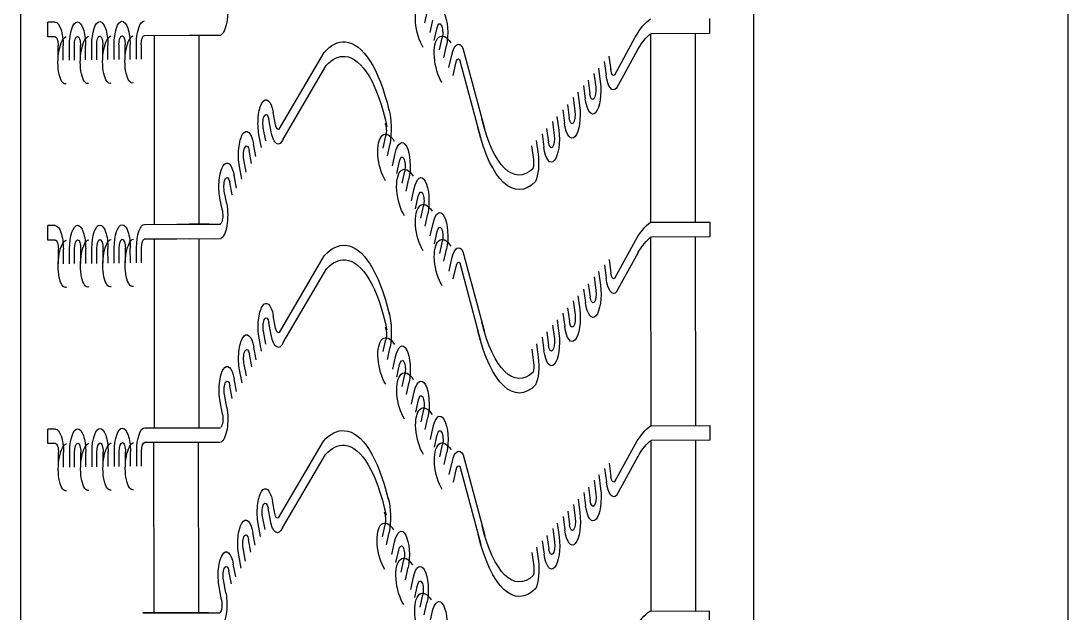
# Model space of a CAD drawing. Header units: inches. Extents: x -26985 to 86262, y -10753 to 149570.
# Drawn here: x -4088.6 to -3688.6, y 114421.8 to 114648.1 of the extents above; entities that cross this region are included whole.
import ezdxf

# ---------------------------------------------------------------- set-up
doc = ezdxf.new("R2010")
doc.units = ezdxf.units.IN
doc.header["$MEASUREMENT"] = 0
doc.layers.add('JYKC', color=4, linetype='Continuous')
doc.layers.add('JYKC-YM', color=4, linetype='Continuous')

# ---------------------------------------------------------------- blocks, each defined once
blk = doc.blocks.new('31452346')
at = {"layer": 'JYKC', "color": 132}
for p, q in [((65448.21, -51800.27), (61908.21, -51800.27)), ((65448.21, -52080.27), (61908.21, -52080.27))]:
    blk.add_line(p, q, dxfattribs=at)
at = {"layer": 'JYKC', "color": 136, "ltscale": 0.5}
for p, q in [((64991.64, -51817.06), (64986.09, -51817.06)), ((64991.73, -51839.57), (64991.64, -51817.06)), ((65069.39, -51817), (65063.84, -51817)), ((65063.93, -51839.74), (65063.84, -51817)), ((65069.48, -51839.51), (65069.39, -51817)), ((65147.14, -51816.94), (65141.59, -51816.95)), ((65141.68, -51839.69), (65141.59, -51816.95)), ((65147.23, -51839.45), (65147.14, -51816.94)), ((65217.99, -51817.29), (65212.44, -51817.29)), ((65212.53, -51840.04), (65212.44, -51817.29)), ((64991.67, -51822.74), (65063.86, -51822.69)), ((65069.42, -51822.68), (65141.61, -51822.63)), ((65147.17, -51822.63), (65212.46, -51822.58)), ((64991.91, -51839.8), (65063.93, -51839.74)), ((65069.66, -51839.74), (65141.68, -51839.69)), ((65147.41, -51839.68), (65212.53, -51839.63)), ((65007.56, -51853.46), (64993.13, -51845.61)), ((65012.76, -51852.78), (64997.83, -51844.6)), ((65085.31, -51853.4), (65070.88, -51845.55)), ((65090.51, -51852.73), (65075.58, -51844.54)), ((65163.06, -51853.34), (65148.63, -51845.49)), ((65168.26, -51852.67), (65153.33, -51844.48)), ((65000.44, -51855.69), (65005.6, -51854.99)), ((65078.19, -51855.63), (65083.35, -51854.93)), ((65155.94, -51855.57), (65161.1, -51854.88)), ((65002.47, -51857.45), (65007.63, -51856.76)), ((65005.01, -51859.65), (65010.25, -51858.95)), ((65080.22, -51857.39), (65085.38, -51856.7)), ((65082.76, -51859.6), (65088, -51858.89)), ((65157.97, -51857.33), (65163.13, -51856.64)), ((65160.51, -51859.54), (65165.75, -51858.83)), ((65007.04, -51861.42), (65012.28, -51860.71)), ((65009.66, -51863.61), (65014.82, -51862.92)), ((65084.79, -51861.36), (65090.03, -51860.66)), ((65087.41, -51863.55), (65092.57, -51862.86)), ((65162.54, -51861.3), (65167.78, -51860.6)), ((65165.16, -51863.49), (65170.32, -51862.8)), ((65011.69, -51865.37), (65016.85, -51864.68)), ((65014.23, -51867.58), (65019.47, -51866.87)), ((65089.44, -51865.32), (65094.6, -51864.62)), ((65091.98, -51867.52), (65097.22, -51866.82)), ((65167.19, -51865.26), (65172.35, -51864.56)), ((65169.73, -51867.46), (65174.97, -51866.76)), ((65016.26, -51869.34), (65021.5, -51868.64)), ((65018.87, -51871.53), (65024.03, -51870.84)), ((65094.01, -51869.28), (65099.25, -51868.58)), ((65096.62, -51871.48), (65101.78, -51870.78)), ((65171.76, -51869.22), (65177, -51868.52)), ((65174.38, -51871.42), (65179.53, -51870.73)), ((65020.91, -51873.3), (65026.06, -51872.61)), ((65023.44, -51875.5), (65028.68, -51874.8)), ((65098.66, -51873.24), (65103.81, -51872.55)), ((65101.19, -51875.44), (65106.43, -51874.74)), ((65176.41, -51873.18), (65181.57, -51872.49)), ((65178.94, -51875.39), (65184.18, -51874.68)), ((65025.47, -51877.27), (65030.71, -51876.56)), ((65028.09, -51879.46), (65033.25, -51878.77)), ((65103.22, -51877.21), (65108.46, -51876.5)), ((65105.84, -51879.4), (65111, -51878.71)), ((65180.97, -51877.15), (65186.21, -51876.45)), ((65183.59, -51879.34), (65188.75, -51878.65)), ((65030.12, -51881.22), (65035.28, -51880.53)), ((65032.66, -51883.43), (65037.9, -51882.72)), ((65107.87, -51881.16), (65113.03, -51880.47)), ((65110.41, -51883.37), (65115.65, -51882.66)), ((65185.62, -51881.11), (65190.78, -51880.41)), ((65188.16, -51883.31), (65193.4, -51882.61)), ((65034.69, -51885.19), (65039.93, -51884.49)), ((65112.44, -51885.13), (65117.68, -51884.43)), ((65190.19, -51885.07), (65195.43, -51884.37)), ((64997.33, -51911.47), (65028.09, -51903.24)), ((65075.08, -51911.41), (65105.84, -51903.18)), ((65152.83, -51911.35), (65183.59, -51903.12)), ((65001.68, -51912.71), (65031.52, -51904.73)), ((65079.43, -51912.65), (65109.27, -51904.67)), ((65157.18, -51912.59), (65187.02, -51904.62)), ((65004.8, -51916.76), (65000.06, -51915.72)), ((65007.8, -51915.16), (65003.06, -51914.12)), ((65082.55, -51916.7), (65077.81, -51915.66)), ((65085.55, -51915.1), (65080.81, -51914.07)), ((65160.3, -51916.64), (65155.56, -51915.6)), ((65163.3, -51915.04), (65158.56, -51914.01)), ((64998.06, -51920.35), (64993.39, -51919.33)), ((65001.06, -51918.75), (64996.39, -51917.73)), ((65075.81, -51920.29), (65071.15, -51919.27)), ((65078.81, -51918.69), (65074.14, -51917.67)), ((65153.56, -51920.23), (65148.9, -51919.21)), ((65156.56, -51918.64), (65151.89, -51917.62)), ((64991.4, -51923.96), (64986.66, -51922.92)), ((64994.39, -51922.36), (64989.65, -51921.33)), ((65069.15, -51923.9), (65064.41, -51922.86)), ((65072.14, -51922.3), (65067.4, -51921.27)), ((65146.9, -51923.84), (65142.16, -51922.81)), ((65149.89, -51922.24), (65145.15, -51921.21)), ((65217.75, -51924.19), (65213.01, -51923.15)), ((64987.65, -51925.95), (64982.99, -51924.93)), ((65062.41, -51927.49), (65057.74, -51926.47)), ((65065.4, -51925.89), (65060.74, -51924.88)), ((65140.16, -51927.43), (65135.49, -51926.41)), ((65143.15, -51925.84), (65138.49, -51924.82)), ((65211.01, -51927.78), (65206.34, -51926.76)), ((65214, -51926.19), (65209.34, -51925.17)), ((65055.74, -51931.1), (65051, -51930.07)), ((65058.74, -51929.5), (65054, -51928.47)), ((65133.49, -51931.04), (65128.75, -51930.01)), ((65136.49, -51929.45), (65131.75, -51928.41)), ((65204.34, -51931.39), (65199.6, -51930.36)), ((65207.34, -51929.79), (65202.6, -51928.76)), ((65045.33, -51936.7), (65040.59, -51935.67)), ((65049, -51934.69), (65044.34, -51933.67)), ((65052, -51933.1), (65047.33, -51932.08)), ((65123.08, -51936.65), (65118.34, -51935.61)), ((65126.75, -51934.63), (65122.09, -51933.62)), ((65129.75, -51933.04), (65125.08, -51932.02)), ((65193.93, -51937), (65189.19, -51935.96)), ((65197.6, -51934.98), (65192.94, -51933.96)), ((65200.6, -51933.39), (65195.93, -51932.37)), ((65038.59, -51940.3), (65033.93, -51939.28)), ((65042.34, -51938.3), (65037.6, -51937.27)), ((65116.34, -51940.24), (65111.68, -51939.22)), ((65120.09, -51938.24), (65115.35, -51937.21)), ((65187.19, -51940.59), (65182.53, -51939.57)), ((65190.94, -51938.59), (65186.2, -51937.56)), ((65035.6, -51941.89), (65030.93, -51940.87)), ((65113.35, -51941.84), (65108.68, -51940.82)), ((65184.2, -51942.18), (65179.53, -51941.17)), ((65032.15, -51980.11), (65004.03, -51963.63)), ((65109.9, -51980.05), (65081.78, -51963.57)), ((65180.75, -51980.4), (65152.63, -51963.92)), ((65028.28, -51981.61), (64999, -51964.45)), ((65106.04, -51981.56), (65076.75, -51964.39)), ((65176.89, -51981.91), (65147.6, -51964.74)), ((65026.66, -51983.03), (65021.8, -51983.94)), ((65104.41, -51982.97), (65099.55, -51983.88)), ((65175.26, -51983.32), (65170.4, -51984.23)), ((65029.33, -51984.69), (65024.47, -51985.6)), ((65032.74, -51986.75), (65027.8, -51987.68)), ((65107.08, -51984.63), (65102.22, -51985.54)), ((65110.49, -51986.69), (65105.55, -51987.62)), ((65177.93, -51984.98), (65173.07, -51985.89)), ((65181.34, -51987.04), (65176.4, -51987.97)), ((65035.41, -51988.41), (65030.47, -51989.34)), ((65038.75, -51990.49), (65033.89, -51991.4)), ((65113.16, -51988.35), (65108.22, -51989.28)), ((65116.5, -51990.43), (65111.64, -51991.34)), ((65184.01, -51988.7), (65179.07, -51989.63)), ((65187.35, -51990.78), (65182.49, -51991.69)), ((65041.42, -51992.15), (65036.55, -51993.06)), ((65044.83, -51994.21), (65039.89, -51995.14)), ((65047.5, -51995.87), (65042.56, -51996.8)), ((65119.17, -51992.09), (65114.3, -51993)), ((65122.58, -51994.15), (65117.64, -51995.08)), ((65125.25, -51995.81), (65120.31, -51996.74)), ((65190.02, -51992.44), (65185.16, -51993.35)), ((65193.43, -51994.5), (65188.49, -51995.43)), ((65050.83, -51997.95), (65045.97, -51998.86)), ((65053.5, -51999.61), (65048.64, -52000.52)), ((65128.58, -51997.89), (65123.72, -51998.8)), ((65131.25, -51999.55), (65126.39, -52000.46)), ((65196.1, -51996.16), (65191.16, -51997.09)), ((65199.43, -51998.24), (65194.57, -51999.15)), ((65202.1, -51999.9), (65197.24, -52000.81)), ((64992.45, -52016.04), (64992.4, -52003.96)), ((65056.92, -52001.67), (65051.98, -52002.6)), ((65059.58, -52003.33), (65054.65, -52004.26)), ((65064.67, -52020.73), (65064.6, -52004)), ((65070.22, -52020.72), (65070.15, -52003.9)), ((65134.67, -52001.61), (65129.73, -52002.54)), ((65137.33, -52003.28), (65132.4, -52004.2)), ((65205.52, -52001.96), (65200.58, -52002.89)), ((65208.19, -52003.63), (65203.25, -52004.55)), ((64992.45, -52016.04), (64992.41, -52006.39)), ((65070.2, -52015.99), (65070.16, -52006.33)), ((65142.47, -52032.99), (65142.44, -52004.01)), ((65148.02, -52032.98), (65147.99, -52004.01)), ((65213.25, -52033.72), (65213.2, -52004.29)), ((65064.62, -52008.37), (65064.65, -52015.99)), ((65213.22, -52008.66), (65213.25, -52033.72)), ((65064.63, -52012.2), (64992.44, -52012.25)), ((64992.52, -52033.1), (64992.44, -52012.25)), ((65142.45, -52012.14), (65070.19, -52012.2)), ((65148, -52012.54), (65213.22, -52012.49)), ((65064.72, -52033.05), (65064.67, -52020.73)), ((65070.27, -52033.04), (65070.22, -52020.72)), ((65064.7, -52029.26), (64992.51, -52029.31)), ((65142.46, -52029.2), (65070.26, -52029.25)), ((65148.02, -52029.6), (65213.24, -52029.55)), ((65001.63, -52034.28), (64996, -52034.28)), ((65079.38, -52034.22), (65073.75, -52034.22)), ((65157.13, -52034.16), (65151.5, -52034.17)), ((65001.64, -52036.17), (64996.01, -52036.18)), ((65001.65, -52038.54), (64996.1, -52038.55)), ((65079.39, -52036.12), (65073.76, -52036.12)), ((65079.4, -52038.48), (65073.85, -52038.49)), ((65157.14, -52036.06), (65151.51, -52036.06)), ((65157.15, -52038.43), (65151.6, -52038.43)), ((65001.65, -52040.44), (64996.11, -52040.44)), ((65001.75, -52042.81), (64996.12, -52042.81)), ((65079.4, -52040.38), (65073.86, -52040.38)), ((65079.5, -52042.75), (65073.87, -52042.75)), ((65157.15, -52040.32), (65151.61, -52040.33)), ((65157.25, -52042.69), (65151.62, -52042.69)), ((65001.76, -52044.7), (64996.13, -52044.71)), ((65001.77, -52047.07), (64996.22, -52047.07)), ((65079.51, -52044.64), (65073.88, -52044.65)), ((65079.52, -52047.01), (65073.97, -52047.02)), ((65157.26, -52044.59), (65151.63, -52044.59)), ((65157.27, -52046.95), (65151.72, -52046.96)), ((65001.77, -52048.97), (64996.23, -52048.97)), ((65001.87, -52051.33), (64996.24, -52051.34)), ((65079.53, -52048.91), (65073.98, -52048.91)), ((65079.62, -52051.28), (65073.99, -52051.28)), ((65157.28, -52048.85), (65151.73, -52048.85)), ((65157.37, -52051.22), (65151.74, -52051.22)), ((65001.88, -52053.23), (64996.25, -52053.23)), ((65001.89, -52055.6), (64996.35, -52055.6)), ((65079.63, -52053.17), (65074, -52053.18)), ((65079.64, -52055.54), (65074.1, -52055.54)), ((65157.38, -52053.11), (65151.75, -52053.12)), ((65157.39, -52055.48), (65151.85, -52055.49)), ((65001.9, -52057.49), (64996.35, -52057.5)), ((65001.99, -52059.86), (64996.36, -52059.87)), ((65079.65, -52057.44), (65074.1, -52057.44)), ((65079.74, -52059.8), (65074.11, -52059.81)), ((65157.4, -52057.38), (65151.85, -52057.38)), ((65157.49, -52059.75), (65151.86, -52059.75)), ((65002, -52061.76), (64996.37, -52061.76)), ((65079.75, -52061.7), (65074.12, -52061.7)), ((65157.5, -52061.64), (65151.87, -52061.65)), ((64987.46, -52067.22), (64987.47, -52070.06)), ((64993.01, -52067.21), (64993.02, -52070.06)), ((65002.01, -52064.13), (64996.47, -52064.13)), ((65002.02, -52066.02), (64996.48, -52066.03)), ((65065.21, -52067.16), (65065.22, -52070)), ((65070.76, -52067.15), (65070.77, -52070)), ((65079.76, -52064.07), (65074.22, -52064.07)), ((65079.77, -52065.96), (65074.23, -52065.97)), ((65142.96, -52067.1), (65142.97, -52069.94)), ((65148.51, -52067.1), (65148.52, -52069.94)), ((65157.51, -52064.01), (65151.97, -52064.01)), ((65157.52, -52065.91), (65151.98, -52065.91)), ((64993.02, -52070.06), (64987.47, -52070.06)), ((65070.77, -52070), (65065.22, -52070)), ((65148.52, -52069.94), (65142.97, -52069.94))]:
    blk.add_line(p, q, dxfattribs=at)
at = {"layer": 'JYKC', "color": 136, "ltscale": 0.5, "extrusion": (0, 0, -1)}
for centre, major_axis, ratio, start_param, end_param in [((65045.47, -51834.92), (60.98, 0.02), 0.341242, 2.602865, 2.905452), ((65045.47, -51834.92), (55.43, 0.02), 0.341242, 2.602865, 2.893909), ((65123.22, -51834.86), (60.98, 0.02), 0.341242, 2.602865, 2.905452), ((65123.22, -51834.86), (55.43, 0.02), 0.341242, 2.602865, 2.893909), ((65200.97, -51834.8), (60.98, 0.02), 0.341242, 2.602865, 2.905452), ((65200.97, -51834.8), (55.43, 0.02), 0.341242, 2.602865, 2.893909), ((65271.82, -51835.15), (60.98, 0.02), 0.341242, 2.602865, 2.905452), ((65004.33, -51853.89), (3.47, 0), 0.341242, -0.374162, 1.196634), ((65004.33, -51853.89), (9.02, 0), 0.341242, -0.374162, 1.196634), ((65082.08, -51853.83), (3.47, 0), 0.341242, -0.374162, 1.196634), ((65082.08, -51853.83), (9.02, 0), 0.341242, -0.374162, 1.196634), ((65159.83, -51853.77), (3.47, 0), 0.341242, -0.374162, 1.196634), ((65159.83, -51853.77), (9.02, 0), 0.341242, -0.374162, 1.196634), ((65013.55, -51861.82), (9.02, 0), 0.341242, 4.338227, 5.909023), ((65091.3, -51861.76), (9.02, 0), 0.341242, 4.338227, 5.909023), ((65169.05, -51861.7), (9.02, 0), 0.341242, 4.338227, 5.909023), ((65013.55, -51861.82), (3.47, 0), 0.341242, 4.338227, 5.909023), ((65013.55, -51861.82), (3.47, 0), 0.341242, -0.374162, 1.196634), ((65013.55, -51861.82), (9.02, 0), 0.341242, -0.374162, 1.196634), ((65091.3, -51861.76), (3.47, 0), 0.341242, 4.338227, 5.909023), ((65091.3, -51861.76), (3.47, 0), 0.341242, -0.374162, 1.196634), ((65091.3, -51861.76), (9.02, 0), 0.341242, -0.374162, 1.196634), ((65169.05, -51861.7), (3.47, 0), 0.341242, 4.338227, 5.909023), ((65169.05, -51861.7), (3.47, 0), 0.341242, -0.374162, 1.196634), ((65169.05, -51861.7), (9.02, 0), 0.341242, -0.374162, 1.196634), ((65022.77, -51869.74), (9.02, 0), 0.341242, 4.338227, 5.909023), ((65100.52, -51869.68), (9.02, 0), 0.341242, 4.338227, 5.909023), ((65178.27, -51869.62), (9.02, 0), 0.341242, 4.338227, 5.909023), ((65022.77, -51869.74), (3.47, 0), 0.341242, 4.338227, 5.909023), ((65022.77, -51869.74), (3.47, 0), 0.341242, -0.374162, 1.196634), ((65022.77, -51869.74), (9.02, 0), 0.341242, -0.374162, 1.196634), ((65100.52, -51869.68), (3.47, 0), 0.341242, 4.338227, 5.909023), ((65100.52, -51869.68), (3.47, 0), 0.341242, -0.374162, 1.196634), ((65100.52, -51869.68), (9.02, 0), 0.341242, -0.374162, 1.196634), ((65178.27, -51869.62), (3.47, 0), 0.341242, 4.338227, 5.909023), ((65178.27, -51869.62), (3.47, 0), 0.341242, -0.374162, 1.196634), ((65178.27, -51869.62), (9.02, 0), 0.341242, -0.374162, 1.196634), ((65031.98, -51877.66), (9.02, 0), 0.341242, 4.338227, 5.909023), ((65109.73, -51877.61), (9.02, 0), 0.341242, 4.338227, 5.909023), ((65187.48, -51877.55), (9.02, 0), 0.341242, 4.338227, 5.909023), ((65031.98, -51877.66), (3.47, 0), 0.341242, 4.338227, 5.909023), ((65031.98, -51877.66), (3.47, 0), 0.341242, -0.374162, 1.196634), ((65031.98, -51877.66), (9.02, 0), 0.341242, -0.374162, 1.196634), ((65109.73, -51877.61), (3.47, 0), 0.341242, 4.338227, 5.909023), ((65109.73, -51877.61), (3.47, 0), 0.341242, -0.374162, 1.196634), ((65109.73, -51877.61), (9.02, 0), 0.341242, -0.374162, 1.196634), ((65187.48, -51877.55), (3.47, 0), 0.341242, 4.338227, 5.909023), ((65187.48, -51877.55), (3.47, 0), 0.341242, -0.374162, 1.196634), ((65187.48, -51877.55), (9.02, 0), 0.341242, -0.374162, 1.196634), ((64994.72, -51890.02), (56.72, 0.02), 0.341242, -0.331304, 0.950863), ((65041.2, -51885.59), (9.02, 0), 0.341242, 4.338227, 5.626277), ((65072.47, -51889.96), (56.72, 0.02), 0.341242, -0.331304, 0.950863), ((65118.95, -51885.53), (9.02, 0), 0.341242, 4.338227, 5.626277), ((65150.22, -51889.9), (56.72, 0.02), 0.341242, -0.331304, 0.950863), ((65196.7, -51885.47), (9.02, 0), 0.341242, 4.338227, 5.626277), ((64994.72, -51890.02), (51.16, 0.02), 0.341242, -0.309511, 0.953198), ((65041.2, -51885.59), (3.47, 0), 0.341242, 4.338227, 5.416137), ((65072.47, -51889.96), (51.16, 0.02), 0.341242, -0.309511, 0.953198), ((65118.95, -51885.53), (3.47, 0), 0.341242, 4.338227, 5.416137), ((65150.22, -51889.9), (51.16, 0.02), 0.341242, -0.309511, 0.953198), ((65196.7, -51885.47), (3.47, 0), 0.341242, 4.338227, 5.416137), ((65004.93, -51913.13), (9.02, 0), 0.341242, 2.140528, 3.711324), ((65082.68, -51913.07), (9.02, 0), 0.341242, 2.140528, 3.711324), ((65160.43, -51913.01), (9.02, 0), 0.341242, 2.140528, 3.711324), ((65004.93, -51913.13), (3.47, 0), 0.341242, 2.140528, 3.500688), ((65082.68, -51913.07), (3.47, 0), 0.341242, 2.140528, 3.500688), ((65158.43, -51917.64), (10.17, 2.02), 0.413056, 0.81249, 3.954083), ((65160.43, -51913.01), (3.47, 0), 0.341242, 2.140528, 3.500688), ((64991.52, -51920.33), (9.02, 0), 0.341242, 3.711324, 5.28212), ((64991.52, -51920.33), (3.47, 0), 0.341242, 2.140528, 3.711324), ((64991.52, -51920.33), (3.47, 0), 0.341242, 3.711324, 5.28212), ((65002.93, -51917.75), (10.17, 2.02), 0.413056, 0.81249, 3.954083), ((65069.27, -51920.27), (9.02, 0), 0.341242, 2.140528, 3.711324), ((65069.27, -51920.27), (9.02, 0), 0.341242, 3.711324, 5.28212), ((65069.27, -51920.27), (3.47, 0), 0.341242, 2.140528, 3.711324), ((65069.27, -51920.27), (3.47, 0), 0.341242, 3.711324, 5.28212), ((65080.68, -51917.7), (10.17, 2.02), 0.413056, 0.81249, 3.954083), ((65147.02, -51920.21), (9.02, 0), 0.341242, 2.140528, 3.711324), ((65147.02, -51920.21), (9.02, 0), 0.341242, 3.711324, 5.28212), ((65147.02, -51920.21), (3.47, 0), 0.341242, 2.140528, 3.711324), ((65147.02, -51920.21), (3.47, 0), 0.341242, 3.711324, 5.28212), ((65217.87, -51920.56), (9.02, 0), 0.341242, 2.140528, 3.711324), ((65217.87, -51920.56), (9.02, 0), 0.341242, 3.711324, 5.28212), ((64989.53, -51924.95), (10.17, 2.02), 0.413056, 0.81249, 3.954083), ((65067.28, -51924.9), (10.17, 2.02), 0.413056, 0.81249, 3.954083), ((65145.03, -51924.84), (10.17, 2.02), 0.413056, 0.81249, 3.954083), ((65215.88, -51925.19), (10.17, 2.02), 0.413056, 0.81249, 3.954083), ((65055.87, -51927.47), (9.02, 0), 0.341242, 2.140528, 3.711324), ((65055.87, -51927.47), (9.02, 0), 0.341242, 3.711324, 5.28212), ((65055.87, -51927.47), (3.47, 0), 0.341242, 2.140528, 3.711324), ((65055.87, -51927.47), (3.47, 0), 0.341242, 3.711324, 5.28212), ((65133.62, -51927.41), (9.02, 0), 0.341242, 2.140528, 3.711324), ((65133.62, -51927.41), (9.02, 0), 0.341242, 3.711324, 5.28212), ((65133.62, -51927.41), (3.47, 0), 0.341242, 2.140528, 3.711324), ((65133.62, -51927.41), (3.47, 0), 0.341242, 3.711324, 5.28212), ((65204.47, -51927.76), (9.02, 0), 0.341242, 2.140528, 3.711324), ((65204.47, -51927.76), (9.02, 0), 0.341242, 3.711324, 5.28212), ((65204.47, -51927.76), (3.47, 0), 0.341242, 2.140528, 3.711324), ((65204.47, -51927.76), (3.47, 0), 0.341242, 3.711324, 5.28212), ((65042.46, -51934.67), (9.02, 0), 0.341242, 3.711324, 5.28212), ((65053.87, -51932.1), (10.17, 2.02), 0.413056, 0.81249, 3.954083), ((65120.21, -51934.61), (9.02, 0), 0.341242, 3.711324, 5.28212), ((65131.62, -51932.04), (10.17, 2.02), 0.413056, 0.81249, 3.954083), ((65191.06, -51934.96), (9.02, 0), 0.341242, 3.711324, 5.28212), ((65202.47, -51932.39), (10.17, 2.02), 0.413056, 0.81249, 3.954083), ((65042.46, -51934.67), (9.02, 0), 0.341242, 2.140528, 3.711324), ((65042.46, -51934.67), (3.47, 0), 0.341242, 2.140528, 3.711324), ((65042.46, -51934.67), (3.47, 0), 0.341242, 3.711324, 5.28212), ((65120.21, -51934.61), (9.02, 0), 0.341242, 2.140528, 3.711324), ((65120.21, -51934.61), (3.47, 0), 0.341242, 2.140528, 3.711324), ((65120.21, -51934.61), (3.47, 0), 0.341242, 3.711324, 5.28212), ((65191.06, -51934.96), (9.02, 0), 0.341242, 2.140528, 3.711324), ((65191.06, -51934.96), (3.47, 0), 0.341242, 2.140528, 3.711324), ((65191.06, -51934.96), (3.47, 0), 0.341242, 3.711324, 5.28212), ((65056.29, -51956.81), (61.32, 0.02), 0.341242, 3.164706, 4.10185), ((65028.31, -51943.31), (13.07, 0), 0.341242, 4.092329, 5.156915), ((65040.47, -51939.3), (10.17, 2.02), 0.413056, 0.81249, 3.954083), ((65134.04, -51956.75), (61.32, 0.02), 0.341242, 3.164706, 4.10185), ((65106.06, -51943.25), (13.07, 0), 0.341242, 4.092329, 5.156915), ((65118.22, -51939.24), (10.17, 2.02), 0.413056, 0.81249, 3.954083), ((65204.89, -51957.1), (61.32, 0.02), 0.341242, 3.164706, 4.10185), ((65176.91, -51943.6), (13.07, 0), 0.341242, 4.092329, 5.156915), ((65189.07, -51939.59), (10.17, 2.02), 0.413056, 0.81249, 3.954083), ((65056.99, -51956.91), (56.48, 0.02), 0.341242, 3.170337, 4.159464), ((65029.06, -51941.87), (3.47, 0), 0.341242, 3.711324, 5.28212), ((65134.74, -51956.85), (56.48, 0.02), 0.341242, 3.170337, 4.159464), ((65106.81, -51941.81), (3.47, 0), 0.341242, 3.711324, 5.28212), ((65205.59, -51957.2), (56.48, 0.02), 0.341242, 3.170337, 4.159464), ((65177.66, -51942.16), (3.47, 0), 0.341242, 3.711324, 5.28212), ((65055.35, -51957.02), (60.39, 0.02), 0.341242, 2.773629, 3.175186), ((65055.35, -51957.02), (54.84, 0.02), 0.341242, 2.781505, 3.176956), ((65133.1, -51956.96), (60.39, 0.02), 0.341242, 2.773629, 3.175186), ((65133.1, -51956.96), (54.84, 0.02), 0.341242, 2.781505, 3.176956), ((65203.95, -51957.31), (60.39, 0.02), 0.341242, 2.773629, 3.175186), ((65203.95, -51957.31), (54.84, 0.02), 0.341242, 2.781505, 3.176956), ((65026.14, -51986.64), (9.02, 0), 0.341242, 2.640369, 4.211165), ((65024.99, -51981.99), (3.47, 0), 0.341242, -0.321378, 1.069572), ((65024.99, -51981.99), (9.02, 0), 0.341242, -0.654373, 1.069572), ((65103.89, -51986.58), (9.02, 0), 0.341242, 2.640369, 4.211165), ((65102.74, -51981.93), (3.47, 0), 0.341242, -0.321378, 1.069572), ((65102.74, -51981.93), (9.02, 0), 0.341242, -0.654373, 1.069572), ((65173.59, -51982.28), (3.47, 0), 0.341242, -0.321378, 1.069572), ((65173.59, -51982.28), (9.02, 0), 0.341242, -0.654373, 1.069572), ((65026.14, -51986.64), (3.47, 0), 0.341242, 2.640369, 4.211165), ((65026.14, -51986.64), (3.47, 0), 0.341242, 1.069572, 2.640369), ((65103.89, -51986.58), (3.47, 0), 0.341242, 2.640369, 4.211165), ((65103.89, -51986.58), (3.47, 0), 0.341242, 1.069572, 2.640369), ((65174.74, -51986.93), (9.02, 0), 0.341242, 2.640369, 4.211165), ((65174.74, -51986.93), (3.47, 0), 0.341242, 2.640369, 4.211165), ((65174.74, -51986.93), (3.47, 0), 0.341242, 1.069572, 2.640369), ((65026.14, -51986.64), (9.02, 0), 0.341242, 1.069572, 2.640369), ((65038.22, -51994.1), (9.02, 0), 0.341242, 2.640369, 4.211165), ((65103.89, -51986.58), (9.02, 0), 0.341242, 1.069572, 2.640369), ((65115.97, -51994.04), (9.02, 0), 0.341242, 2.640369, 4.211165), ((65174.74, -51986.93), (9.02, 0), 0.341242, 1.069572, 2.640369), ((65186.82, -51994.39), (9.02, 0), 0.341242, 2.640369, 4.211165), ((65038.22, -51994.1), (9.02, 0), 0.341242, 1.069572, 2.640369), ((65038.22, -51994.1), (3.47, 0), 0.341242, 2.640369, 4.211165), ((65038.22, -51994.1), (3.47, 0), 0.341242, 1.069572, 2.640369), ((65115.97, -51994.04), (9.02, 0), 0.341242, 1.069572, 2.640369), ((65115.97, -51994.04), (3.47, 0), 0.341242, 2.640369, 4.211165), ((65115.97, -51994.04), (3.47, 0), 0.341242, 1.069572, 2.640369), ((65186.82, -51994.39), (9.02, 0), 0.341242, 1.069572, 2.640369), ((65186.82, -51994.39), (3.47, 0), 0.341242, 2.640369, 4.211165), ((65186.82, -51994.39), (3.47, 0), 0.341242, 1.069572, 2.640369), ((65050.31, -52001.56), (9.02, 0), 0.341242, 2.640369, 4.211165), ((65128.06, -52001.5), (9.02, 0), 0.341242, 2.640369, 4.211165), ((65198.91, -52001.85), (9.02, 0), 0.341242, 2.640369, 4.211165), ((64983.5, -52004.43), (9.02, 0), 0.341242, 4.211165, 6.131413), ((65050.31, -52001.56), (9.02, 0), 0.341242, 1.069572, 2.640369), ((65050.31, -52001.56), (3.47, 0), 0.341242, 2.640369, 4.211165), ((65050.31, -52001.56), (3.47, 0), 0.341242, 1.069572, 2.640369), ((65061.25, -52004.37), (9.02, 0), 0.341242, 4.211165, 6.131413), ((65061.25, -52004.37), (3.47, 0), 0.341242, 4.211165, 5.96401), ((65128.06, -52001.5), (9.02, 0), 0.341242, 1.069572, 2.640369), ((65128.06, -52001.5), (3.47, 0), 0.341242, 2.640369, 4.211165), ((65128.06, -52001.5), (3.47, 0), 0.341242, 1.069572, 2.640369), ((65139, -52004.31), (9.02, 0), 0.341242, 4.211165, 6.131413), ((65139, -52004.31), (3.47, 0), 0.341242, 4.211165, 5.96401), ((65198.91, -52001.85), (9.02, 0), 0.341242, 1.069572, 2.640369), ((65198.91, -52001.85), (3.47, 0), 0.341242, 2.640369, 4.211165), ((65198.91, -52001.85), (3.47, 0), 0.341242, 1.069572, 2.640369), ((65209.85, -52004.66), (9.02, 0), 0.341242, 4.211165, 6.131413), ((65209.85, -52004.66), (3.47, 0), 0.341242, 4.211165, 5.96401), ((64995.99, -52033.1), (9.02, 0), 0.341242, 1.569514, 3.14031), ((64995.99, -52033.1), (3.47, 0), 0.341242, 1.569514, 3.14031), ((65073.74, -52033.04), (9.02, 0), 0.341242, 1.569514, 3.14031), ((65073.74, -52033.04), (3.47, 0), 0.341242, 1.569514, 3.14031), ((65151.49, -52032.98), (9.02, 0), 0.341242, 1.569514, 3.14031), ((65151.49, -52032.98), (3.47, 0), 0.341242, 1.569514, 3.14031), ((64996.11, -52041.63), (9.02, 0), 0.341242, 3.14031, 4.711107), ((65001.64, -52037.36), (-9.07, 0.34), 0.348395, 3.033278, 6.174871), ((65073.86, -52041.57), (9.02, 0), 0.341242, 3.14031, 4.711107), ((65079.39, -52037.3), (-9.07, 0.34), 0.348395, 3.033278, 6.174871), ((65151.62, -52041.51), (9.02, 0), 0.341242, 3.14031, 4.711107), ((65157.14, -52037.24), (-9.07, 0.34), 0.348395, 3.033278, 6.174871), ((64996.11, -52041.63), (9.02, 0), 0.341242, 1.569514, 3.14031), ((64996.11, -52041.63), (3.47, 0), 0.341242, 3.14031, 4.711107), ((64996.11, -52041.63), (3.47, 0), 0.341242, 1.569514, 3.14031), ((65073.86, -52041.57), (9.02, 0), 0.341242, 1.569514, 3.14031), ((65073.86, -52041.57), (3.47, 0), 0.341242, 3.14031, 4.711107), ((65073.86, -52041.57), (3.47, 0), 0.341242, 1.569514, 3.14031), ((65151.62, -52041.51), (9.02, 0), 0.341242, 1.569514, 3.14031), ((65151.62, -52041.51), (3.47, 0), 0.341242, 3.14031, 4.711107), ((65151.62, -52041.51), (3.47, 0), 0.341242, 1.569514, 3.14031), ((64996.24, -52050.15), (9.02, 0), 0.341242, 3.14031, 4.711107), ((65001.76, -52045.89), (-9.07, 0.34), 0.348395, 3.033278, 6.174871), ((65073.99, -52050.1), (9.02, 0), 0.341242, 3.14031, 4.711107), ((65079.51, -52045.83), (-9.07, 0.34), 0.348395, 3.033278, 6.174871), ((65151.74, -52050.04), (9.02, 0), 0.341242, 3.14031, 4.711107), ((65157.26, -52045.77), (-9.07, 0.34), 0.348395, 3.033278, 6.174871), ((64996.24, -52050.15), (9.02, 0), 0.341242, 1.569514, 3.14031), ((64996.24, -52050.15), (3.47, 0), 0.341242, 3.14031, 4.711107), ((64996.24, -52050.15), (3.47, 0), 0.341242, 1.569514, 3.14031), ((65073.99, -52050.1), (9.02, 0), 0.341242, 1.569514, 3.14031), ((65073.99, -52050.1), (3.47, 0), 0.341242, 3.14031, 4.711107), ((65073.99, -52050.1), (3.47, 0), 0.341242, 1.569514, 3.14031), ((65151.74, -52050.04), (9.02, 0), 0.341242, 1.569514, 3.14031), ((65151.74, -52050.04), (3.47, 0), 0.341242, 3.14031, 4.711107), ((65151.74, -52050.04), (3.47, 0), 0.341242, 1.569514, 3.14031), ((64996.36, -52058.68), (9.02, 0), 0.341242, 3.14031, 4.711107), ((65001.88, -52054.41), (-9.07, 0.34), 0.348395, 3.033278, 6.174871), ((65074.11, -52058.62), (9.02, 0), 0.341242, 3.14031, 4.711107), ((65079.63, -52054.36), (-9.07, 0.34), 0.348395, 3.033278, 6.174871), ((65151.86, -52058.57), (9.02, 0), 0.341242, 3.14031, 4.711107), ((65157.38, -52054.3), (-9.07, 0.34), 0.348395, 3.033278, 6.174871), ((64996.36, -52058.68), (9.02, 0), 0.341242, 1.569514, 3.14031), ((64996.36, -52058.68), (3.47, 0), 0.341242, 3.14031, 4.711107), ((64996.36, -52058.68), (3.47, 0), 0.341242, 1.569514, 3.14031), ((65074.11, -52058.62), (9.02, 0), 0.341242, 1.569514, 3.14031), ((65074.11, -52058.62), (3.47, 0), 0.341242, 3.14031, 4.711107), ((65074.11, -52058.62), (3.47, 0), 0.341242, 1.569514, 3.14031), ((65151.86, -52058.57), (9.02, 0), 0.341242, 1.569514, 3.14031), ((65151.86, -52058.57), (3.47, 0), 0.341242, 3.14031, 4.711107), ((65151.86, -52058.57), (3.47, 0), 0.341242, 1.569514, 3.14031), ((65002.01, -52062.94), (-9.07, 0.34), 0.348395, 3.033278, 6.174871), ((65079.76, -52062.88), (-9.07, 0.34), 0.348395, 3.033278, 6.174871), ((65157.51, -52062.83), (-9.07, 0.34), 0.348395, 3.033278, 6.174871), ((64996.48, -52067.21), (9.02, 0), 0.341242, 3.14031, 4.711107), ((64996.48, -52067.21), (3.47, 0), 0.341242, 3.14031, 4.711107), ((65074.23, -52067.15), (9.02, 0), 0.341242, 3.14031, 4.711107), ((65074.23, -52067.15), (3.47, 0), 0.341242, 3.14031, 4.711107), ((65151.98, -52067.09), (9.02, 0), 0.341242, 3.14031, 4.711107), ((65151.98, -52067.09), (3.47, 0), 0.341242, 3.14031, 4.711107)]:
    blk.add_ellipse(centre, major_axis=major_axis, ratio=ratio, start_param=start_param, end_param=end_param, dxfattribs=at)
at = {"layer": 'JYKC-YM', "color": 7, "linetype": 'Continuous', "lineweight": -3}
blk.add_line((65448.21, -51680.27), (61908.21, -51680.27), dxfattribs=at)

msp = doc.modelspace()

# ---------------------------------------------------------------- block references
at = {"layer": 'JYKC', "color": 0, "linetype": 'Continuous', "lineweight": -3, "rotation": 270}
msp.add_blockref('31452346', (47991.72, 179635.12), dxfattribs=at)

doc.saveas('drawing.dxf')
